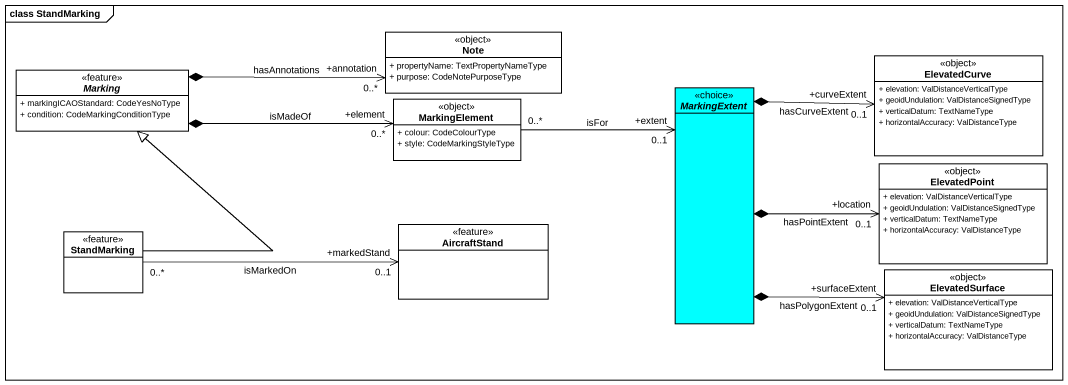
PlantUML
@startuml
mainframe class StandMarking
hide circle
hide empty members
skinparam classAttributeIconSize 0
class "Note" as Note_ <<object>> #FFFFFF {
  + propertyName: TextPropertyNameType
  + purpose: CodeNotePurposeType
}
abstract class Marking <<feature>> {
  + markingICAOStandard: CodeYesNoType
  + condition: CodeMarkingConditionType
}
class ElevatedCurve <<object>> #FFFFFF {
  + elevation: ValDistanceVerticalType
  + geoidUndulation: ValDistanceSignedType
  + verticalDatum: TextNameType
  + horizontalAccuracy: ValDistanceType
}
class MarkingElement <<object>> #FFFFFF {
  + colour: CodeColourType
  + style: CodeMarkingStyleType
}
abstract class MarkingExtent <<choice>> #00FFFF
class ElevatedPoint <<object>> #FFFFFF {
  + elevation: ValDistanceVerticalType
  + geoidUndulation: ValDistanceSignedType
  + verticalDatum: TextNameType
  + horizontalAccuracy: ValDistanceType
}
class StandMarking <<feature>>
class AircraftStand <<feature>>
class ElevatedSurface <<object>> #FFFFFF {
  + elevation: ValDistanceVerticalType
  + geoidUndulation: ValDistanceSignedType
  + verticalDatum: TextNameType
  + horizontalAccuracy: ValDistanceType
}
Marking *-right-> "+annotation\n0..*" Note_ : hasAnnotations
Marking *-right-> "+element\n0..*" MarkingElement : isMadeOf
MarkingElement "0..*" -right-> "+extent\n0..1" MarkingExtent : isFor
MarkingExtent *-right-> "+curveExtent\n0..1" ElevatedCurve : hasCurveExtent
MarkingExtent *-right-> "+location\n0..1" ElevatedPoint : hasPointExtent
MarkingExtent *-right-> "+surfaceExtent\n0..1" ElevatedSurface : hasPolygonExtent
StandMarking -up-|> Marking
StandMarking "0..*" -right-> "+markedStand\n0..1" AircraftStand : isMarkedOn
@enduml
